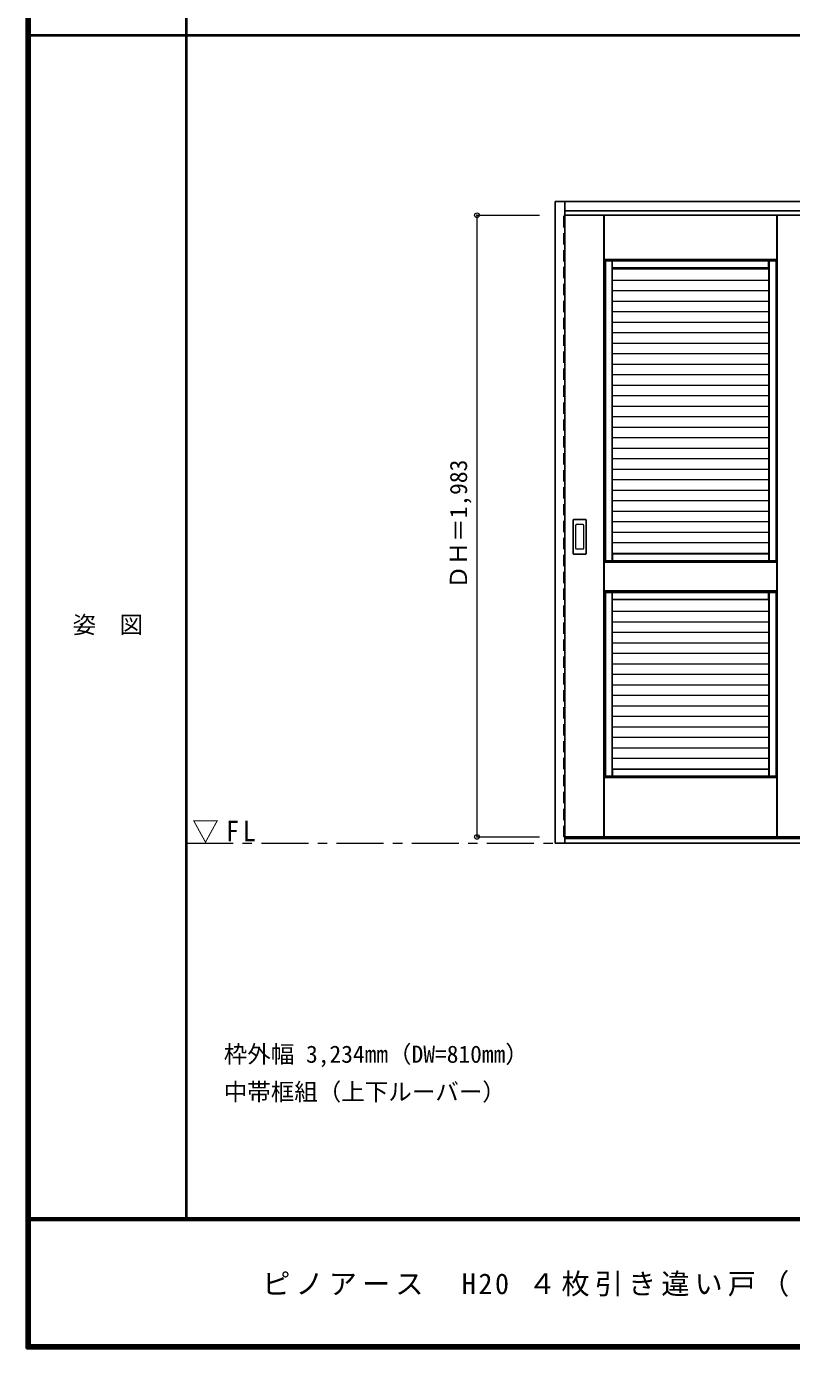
# Model space of a CAD drawing. Units: millimetres, scale not verified. Extents: x -59107 to 5700, y -4307 to 5541.
# Drawn here: x -6000 to -3558, y -4205 to 12 of the extents above; entities that cross this region are included whole.
import ezdxf
from ezdxf.enums import TextEntityAlignment as Align

# ---------------------------------------------------------------- set-up
doc = ezdxf.new("R2010")
doc.units = ezdxf.units.MM
doc.header["$LTSCALE"] = 30
doc.header["$PDMODE"] = 32
doc.header["$PDSIZE"] = 15
doc.linetypes.add('CHAIN1', pattern=[8, 5, -1, 1, -1])
doc.linetypes.add('DASHED1', pattern=[1.8, 1.2, -0.6])
for name, color, linetype, lineweight in [('0-1_通り芯', 7, 'CHAIN1', 18), ('0-2_扉', 3, 'Continuous', 25), ('0-3_仕上げ', 7, 'Continuous', 18), ('0-4_枠', 3, 'Continuous', 25), ('0-6_引手', 7, 'Continuous', 18), ('0-B_寸法', 7, 'Continuous', 9), ('F-1_枠', 6, 'Continuous', 40)]:
    doc.layers.add(name, color=color, linetype=linetype, lineweight=lineweight)
doc.layers.add('0-A_文字', color=7, linetype='Continuous')
doc.layers.add('F-A_文字', color=7, linetype='Continuous')
doc.styles.add('ＭＳ ゴシック', font='')
doc.styles.get('ＭＳ ゴシック').set_extended_font_data('MS Gothic')

msp = doc.modelspace()

# ---------------------------------------------------------------- linework, layer by layer
at = {"layer": '0-1_通り芯'}
msp.add_line((-5490, -2593.25), (100, -2593.25), dxfattribs=at)
at = {"layer": '0-2_扉'}
for p, q in [((-4282, -590.25), (-2695, -590.25)), ((-4282, -2573.25), (-2695, -2573.25))]:
    msp.add_line(p, q, dxfattribs=at)
at = {"layer": '0-2_扉', "color": 4, "linetype": 'DASHED1', "lineweight": 9}
msp.add_lwpolyline([(-4282, -2573.25), (-4285, -2573.25), (-4285, -590.25), (-4282, -590.25)], dxfattribs=at)
at = {"layer": '0-3_仕上げ', "color": 4, "linetype": 'DASHED1', "lineweight": 9}
msp.add_line((-4283, -2573.25), (-4283, -590.25), dxfattribs=at)
at = {"layer": '0-3_仕上げ'}
for p, q in [((-4157, -2573.25), (-4157, -590.25)), ((-4156, -731.25), (-4156, -590.25)), ((-4155, -730.25), (-4155, -590.25)), ((-3605, -730.25), (-3605, -590.25)), ((-3604, -731.25), (-3604, -590.25)), ((-3603, -2573.25), (-3603, -590.25)), ((-4155, -730.25), (-4156, -731.25)), ((-4156, -731.25), (-4153, -734.25)), ((-4155, -730.25), (-3605, -730.25)), ((-3608, -736.25), (-4152, -736.25)), ((-4152, -736.25), (-4152, -1692.25)), ((-4131, -736.25), (-4131, -1692.25)), ((-4129, -757.25), (-3631, -757.25)), ((-3629, -736.25), (-3629, -1692.25)), ((-3608, -736.25), (-3608, -1692.25)), ((-3607, -734.25), (-3604, -731.25)), ((-3605, -730.25), (-3604, -731.25)), ((-3630, -759.21), (-4130, -759.21)), ((-4130, -760.71), (-3630, -760.71)), ((-4130, -796.78), (-3630, -796.78)), ((-4130, -830.28), (-3630, -830.28)), ((-4130, -863.78), (-3630, -863.78)), ((-4130, -897.28), (-3630, -897.28)), ((-4130, -930.78), (-3630, -930.78)), ((-4130, -964.28), (-3630, -964.28)), ((-4130, -997.78), (-3630, -997.78)), ((-4130, -1031.28), (-3630, -1031.28)), ((-4130, -1064.78), (-3630, -1064.78)), ((-4130, -1098.28), (-3630, -1098.28)), ((-4130, -1131.78), (-3630, -1131.78)), ((-4130, -1165.28), (-3630, -1165.28)), ((-4130, -1198.78), (-3630, -1198.78)), ((-4130, -1232.28), (-3630, -1232.28)), ((-4130, -1265.78), (-3630, -1265.78)), ((-4130, -1299.28), (-3630, -1299.28)), ((-4130, -1332.78), (-3630, -1332.78)), ((-4130, -1366.28), (-3630, -1366.28)), ((-4130, -1399.78), (-3630, -1399.78)), ((-4130, -1433.28), (-3630, -1433.28)), ((-4130, -1466.78), (-3630, -1466.78)), ((-4130, -1500.28), (-3630, -1500.28)), ((-4130, -1533.78), (-3630, -1533.78)), ((-4130, -1567.28), (-3630, -1567.28)), ((-4130, -1600.78), (-3630, -1600.78)), ((-4130, -1634.28), (-3630, -1634.28)), ((-4130, -1667.78), (-3630, -1667.78)), ((-4130, -1670.25), (-4129, -1671.25)), ((-3630, -1670.25), (-3631, -1671.25)), ((-3631, -1671.25), (-3631, -1692.25)), ((-4153, -1692.25), (-4156, -1695.25)), ((-4155, -1696.25), (-4156, -1695.25)), ((-4156, -1789.25), (-4156, -1695.25)), ((-4155, -1788.25), (-4155, -1696.25)), ((-4155, -1696.25), (-3605, -1696.25)), ((-3604, -1695.25), (-3607, -1692.25)), ((-3605, -1696.25), (-3604, -1695.25)), ((-3605, -1788.25), (-3605, -1696.25)), ((-4156, -1789.25), (-4155, -1788.25)), ((-4156, -1789.25), (-4153, -1792.25)), ((-3605, -1788.25), (-4155, -1788.25)), ((-3608, -1794.25), (-4152, -1794.25)), ((-4152, -1794.25), (-4152, -2379.25)), ((-4131, -1794.25), (-4131, -2379.25)), ((-3629, -1794.25), (-3629, -2379.25)), ((-3608, -1794.25), (-3608, -2379.25)), ((-3604, -1789.25), (-3605, -1788.25)), ((-3630, -1817.21), (-4130, -1817.21)), ((-4130, -1853.29), (-3630, -1853.29)), ((-4129, -1815.25), (-3631, -1815.25)), ((-4130, -1886.79), (-3630, -1886.79)), ((-4130, -1920.28), (-3630, -1920.28)), ((-4130, -1953.78), (-3630, -1953.78)), ((-4130, -1987.28), (-3630, -1987.28)), ((-4130, -2020.78), (-3630, -2020.78)), ((-4130, -2054.28), (-3630, -2054.28)), ((-4130, -2087.78), (-3630, -2087.78)), ((-4130, -2121.28), (-3630, -2121.28)), ((-4130, -2154.78), (-3630, -2154.78)), ((-4130, -2188.28), (-3630, -2188.28)), ((-4130, -2221.78), (-3630, -2221.78)), ((-4130, -2255.28), (-3630, -2255.28)), ((-4130, -2288.78), (-3630, -2288.78)), ((-4130, -2322.28), (-3630, -2322.28)), ((-4130, -2355.78), (-3630, -2355.78)), ((-4130, -2357.25), (-4129, -2358.25)), ((-3631, -2358.25), (-4129, -2358.25)), ((-4129, -2358.25), (-4129, -2379.25)), ((-3630, -2357.25), (-3631, -2358.25)), ((-3631, -2358.25), (-3631, -2379.25)), ((-4153, -2379.25), (-4156, -2382.25)), ((-4156, -2573.25), (-4156, -2382.25)), ((-4155, -2383.25), (-4156, -2382.25)), ((-4155, -2573.25), (-4155, -2383.25)), ((-4155, -2383.25), (-3605, -2383.25)), ((-3604, -2382.25), (-3607, -2379.25)), ((-3605, -2383.25), (-3604, -2382.25)), ((-3605, -2573.25), (-3605, -2383.25)), ((-3604, -2573.25), (-3604, -2382.25))]:
    msp.add_line(p, q, dxfattribs=at)
at = {"layer": '0-3_仕上げ', "color": 3, "lineweight": 25}
for p, q in [((-4153, -1692.25), (-4153, -734.25)), ((-4153, -734.25), (-3607, -734.25)), ((-4130, -1692.25), (-4130, -734.25)), ((-3630, -758.25), (-4130, -758.25)), ((-3630, -1692.25), (-3630, -734.25)), ((-3607, -1692.25), (-3607, -734.25)), ((-3630, -1670.25), (-4130, -1670.25)), ((-4153, -1692.25), (-3607, -1692.25)), ((-4153, -1792.25), (-4153, -2379.25)), ((-3607, -1792.25), (-4153, -1792.25)), ((-4130, -2379.25), (-4130, -1792.25)), ((-3630, -2379.25), (-3630, -1792.25)), ((-3607, -1792.25), (-3607, -2379.25)), ((-3630, -1816.25), (-4130, -1816.25)), ((-3630, -2357.25), (-4130, -2357.25)), ((-4153, -2379.25), (-3607, -2379.25))]:
    msp.add_line(p, q, dxfattribs=at)
at = {"layer": '0-3_仕上げ'}
for points in [[(-4130, -758.25), (-4129, -757.25), (-4129, -736.25)], [(-3630, -758.25), (-3631, -757.25), (-3631, -736.25)], [(-3631, -1671.25), (-4129, -1671.25), (-4129, -1692.25)], [(-3607, -1792.25), (-3604, -1789.25), (-3604, -1695.25)], [(-4130, -1816.25), (-4129, -1815.25), (-4129, -1794.25)], [(-3630, -1816.25), (-3631, -1815.25), (-3631, -1794.25)]]:
    msp.add_lwpolyline(points, dxfattribs=at)
at = {"layer": '0-4_枠'}
for p, q in [((-4312, -546.25), (-1078, -546.25)), ((-4312, -2593.25), (-4312, -546.25)), ((-4282, -2593.25), (-4282, -546.25)), ((-4282, -576.25), (-1108, -576.25)), ((-1078, -2593.25), (-4312, -2593.25)), ((-1108, -2578.25), (-4282, -2578.25))]:
    msp.add_line(p, q, dxfattribs=at)
at = {"layer": '0-6_引手', "color": 3, "lineweight": 25}
for p, q in [((-4255, -1669.25), (-4255, -1562.25)), ((-4214.5, -1560.75), (-4253.5, -1560.75)), ((-4213, -1562.25), (-4213, -1669.25)), ((-4214.5, -1670.75), (-4253.5, -1670.75))]:
    msp.add_line(p, q, dxfattribs=at)
at = {"layer": '0-6_引手'}
for p, q in [((-4246.5, -1653.25), (-4246.5, -1578.25)), ((-4223, -1576.75), (-4245, -1576.75)), ((-4221.5, -1578.25), (-4221.5, -1653.25)), ((-4223, -1654.75), (-4245, -1654.75))]:
    msp.add_line(p, q, dxfattribs=at)
at = {"layer": '0-6_引手', "color": 3, "lineweight": 25}
for centre, start, end in [((-4253.5, -1562.25), 90, 180), ((-4214.5, -1562.25), 0, 90), ((-4253.5, -1669.25), 180, 270), ((-4214.5, -1669.25), 270, 0)]:
    msp.add_arc(centre, 1.5, start, end, dxfattribs=at)
at = {"layer": '0-6_引手'}
for centre, start, end in [((-4245, -1578.25), 90, 180), ((-4223, -1578.25), 0, 90), ((-4245, -1653.25), 180, 270), ((-4223, -1653.25), 270, 0)]:
    msp.add_arc(centre, 1.5, start, end, dxfattribs=at)
at = {"layer": '0-B_寸法', "color": 4}
for p, q in [((-4562, -590.25), (-4362, -590.25)), ((-4562, -590.25), (-4562, -2573.25)), ((-4562, -2573.25), (-4362, -2573.25))]:
    msp.add_line(p, q, dxfattribs=at)
at = {"layer": '0-B_寸法'}
for p in [(-4562, -590.25), (-4562, -2573.25)]:
    msp.add_point(p, dxfattribs=at)
at = {"layer": 'F-1_枠'}
for p, q in [((-6000, 4175), (-6000, -4205)), ((-5995, 4175), (-5995, -4205)), ((-5990, 4175), (-5990, -4205)), ((-5490, 4175), (-5490, -3790)), ((-6000, -15.5), (5700, -15.5)), ((5700, -3790), (-6000, -3790)), ((5700, -3795), (-6000, -3795)), ((5700, -4195), (-6000, -4195)), ((5700, -4200), (-6000, -4200)), ((5700, -4205), (-6000, -4205))]:
    msp.add_line(p, q, dxfattribs=at)

# ---------------------------------------------------------------- texts
at = {"layer": '0-A_文字', "style": 'ＭＳ ゴシック'}
for s, p in [('枠外幅 3,234mm（DW=810mm）', (-5370, -3310)), ('中帯框組（上下ルーバー）', (-5370, -3430))]:
    msp.add_text(s, height=54.99, dxfattribs=at).set_placement(p, align=Align.BOTTOM_LEFT)
at = {"layer": '0-A_文字', "insert": (-5471.25, -2593.25), "char_height": 65.98, "attachment_point": 7, "style": 'ＭＳ ゴシック'}
msp.add_mtext('\\T1.26;\\W0.95;▽FL', dxfattribs=at)
at = {"layer": '0-B_寸法', "style": 'ＭＳ ゴシック'}
msp.add_text('ＤＨ＝1,983', height=54.99, rotation=90, dxfattribs=at).set_placement((-4577, -1782), align=Align.BOTTOM_LEFT)
at = {"layer": 'F-A_文字', "style": 'ＭＳ ゴシック'}
msp.add_text('姿\u3000図', height=54.99, dxfattribs=at).set_placement((-5852.5, -1940.25), align=Align.BOTTOM_LEFT)
at = {"layer": 'F-A_文字', "insert": (-5247.55, -4040), "char_height": 65.98, "attachment_point": 7, "style": 'ＭＳ ゴシック'}
msp.add_mtext('\\T1.18;ピノアース\u3000H20\\~４枚引き違い戸（レールタイプ）Ｎ－ＶＶ／ＶＥ／ＶＰ／ＬＶ', dxfattribs=at)

doc.saveas('drawing.dxf')
